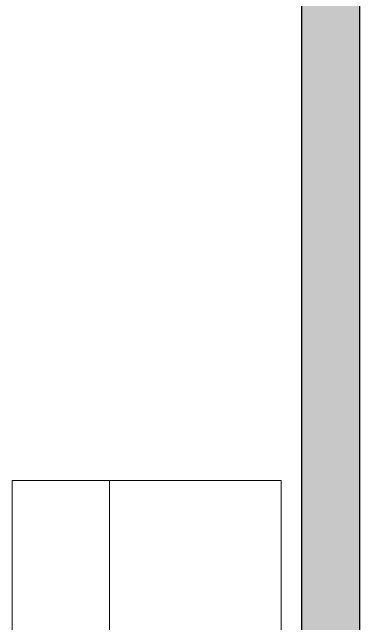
# Model space of a CAD drawing. Header units: millimetres. Extents: x 155927 to 295199, y -4084 to 97293.
# Drawn here: x 164245 to 164853, y 9966 to 11034 of the extents above; entities that cross this region are included whole.
import ezdxf

# ---------------------------------------------------------------- set-up
doc = ezdxf.new("R2010")
doc.units = ezdxf.units.MM
doc.header["$MEASUREMENT"] = 0
for name, color, linetype, lineweight in [('A-WALL-PATT', 7, 'CONTINUOUS', 9), ('I-FURN', 8, 'CONTINUOUS', 9), ('I-WALL', 7, 'CONTINUOUS', 9)]:
    doc.layers.add(name, color=color, linetype=linetype, lineweight=lineweight)

msp = doc.modelspace()

# ---------------------------------------------------------------- hatches: boundary and pattern name
at = {"layer": 'A-WALL-PATT'}
msp.add_hatch(color=256, dxfattribs=at).paths.add_polyline_path([(164750.8, 9369.6), (164852.8, 9369.6), (164852.8, 13505.6), (164750.8, 13505.6), (164750.8, 9692.7)], flags=0)

# ---------------------------------------------------------------- linework, layer by layer
at = {"layer": 'I-FURN'}
for p, q in [((164415.5, 10215.7), (164245.5, 10215.7)), ((164245.5, 10215.7), (164245.5, 9415.7)), ((164715.5, 10215.7), (164415.5, 10215.7)), ((164415.5, 10215.7), (164415.5, 9415.7)), ((164715.5, 9415.7), (164715.5, 10215.7))]:
    msp.add_line(p, q, dxfattribs=at)
at = {"layer": 'I-WALL', "lineweight": 30}
for p, q in [((164750.8, 13505.6), (164750.8, 9369.6)), ((164852.8, 9369.6), (164852.8, 13505.6))]:
    msp.add_line(p, q, dxfattribs=at)

doc.saveas('drawing.dxf')
